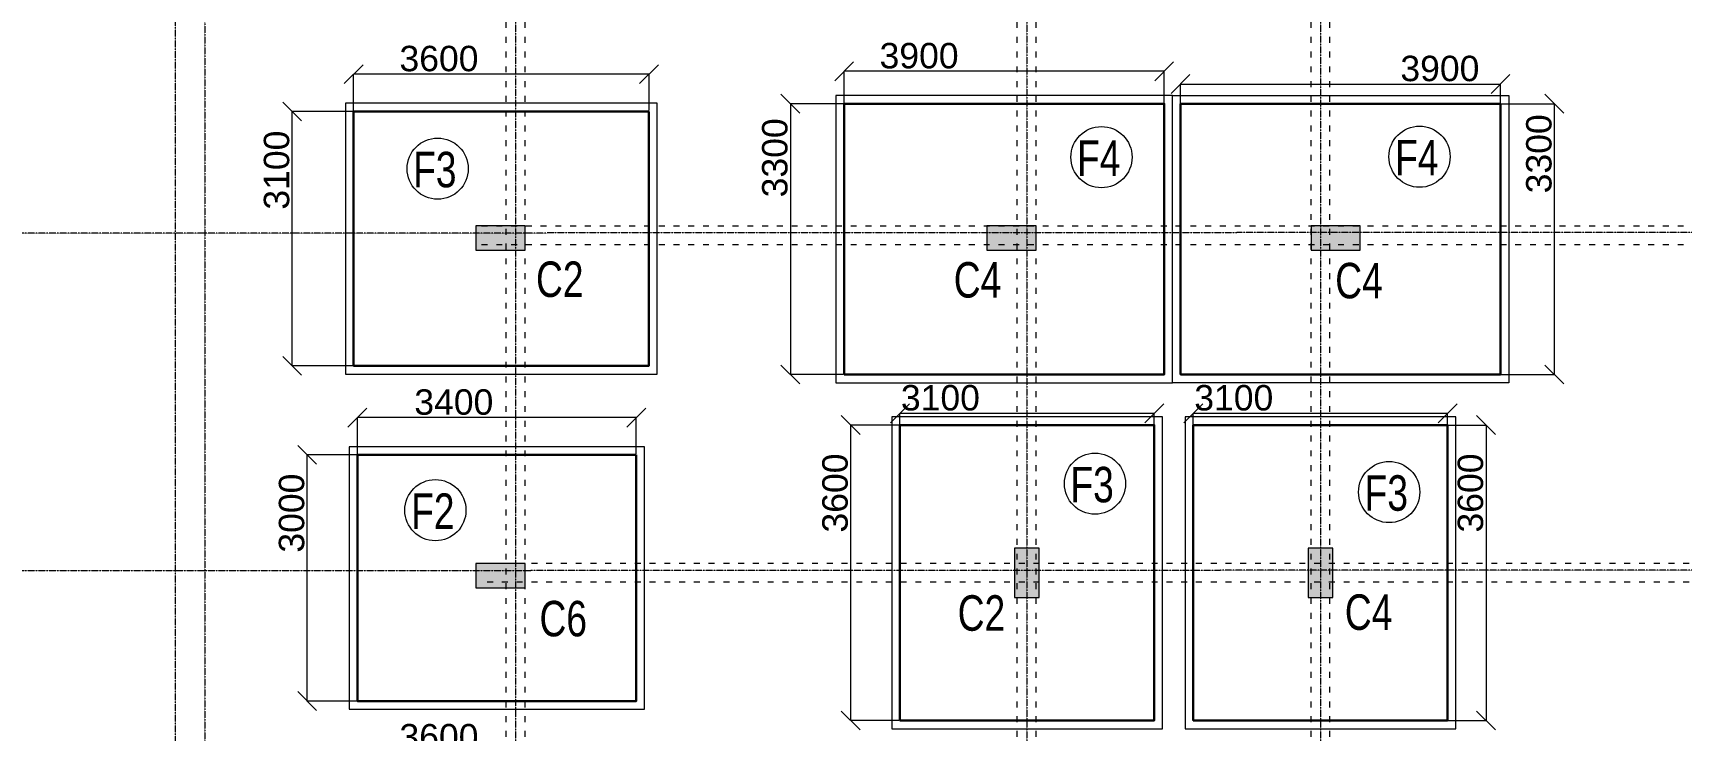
# Model space of a CAD drawing. Header units: inches. Extents: x 719368 to 9005052, y -3573818 to 446967.
# Drawn here: x 4516141 to 4536229, y -1766292 to -1757797 of the extents above; entities that cross this region are included whole.
import ezdxf

# ---------------------------------------------------------------- set-up
doc = ezdxf.new("R2010")
doc.units = ezdxf.units.IN
doc.header["$LTSCALE"] = 20
doc.header["$MEASUREMENT"] = 0
doc.header["$PDMODE"] = 3
doc.linetypes.add('ACAD_ISO03W100', pattern=[30, 12, -18])
doc.linetypes.add('CENTER', pattern=[2, 1.25, -0.25, 0.25, -0.25])
doc.layers.get('Defpoints').update_dxf_attribs({"lineweight": 25})
for name, color, linetype, lineweight in [('COL.FILL', 6, 'Continuous', 20), ('DIM', 7, 'Continuous', 13), ('FOOTING', 73, 'Continuous', 30), ('GRID', 202, 'CENTER', 5), ('HACHE', 6, 'Continuous', 9), ('HIDDEN', 181, 'ACAD_ISO03W100', 18), ('STAIR', 4, 'Continuous', 25)]:
    doc.layers.add(name, color=color, linetype=linetype, lineweight=lineweight)
doc.styles.add('BOLD', font='arial.ttf')
doc.styles.add('DIM SUMBI', font='arial.ttf')
doc.dimstyles.new('PL1', dxfattribs={"dimtxt": 275, "dimasz": 230, "dimexe": 0.18, "dimexo": 12, "dimgap": 30, "dimtad": 1, "dimjust": 1, "dimdec": 0, "dimzin": 0, "dimdsep": 46, "dimtxsty": 'BOLD', "dimblk": 'OBLIQUE', "dimcen": 0.09, "dimclrd": 256, "dimclre": 256, "dimadec": 0, "dimazin": 0, "dimtfac": 1, "dimtdec": 0, "dimtofl": 0, "dimtmove": 0, "dimatfit": 3, "dimfxl": 0, "dimtolj": 1, "dimtzin": 0, "dimlwd": -1, "dimlwe": -1, "dimarcsym": 0})

# ---------------------------------------------------------------- blocks, each defined once
blk = doc.blocks.new('_Oblique')
at = {"layer": 'STAIR', "color": 0, "lineweight": -2}
blk.add_line((-0.5, -0.5), (0.5, 0.5), dxfattribs=at)
blk = doc.blocks.new('*D522')
at = {"layer": 'Defpoints', "color": 0, "transparency": 16777216}
for p in [(4534029, -1758420), (4530129, -1758905), (4534029, -1758898)]:
    blk.add_point(p, dxfattribs=at)
at = {"layer": 'DIM', "transparency": 16777216}
for p, q in [((4530129, -1758893), (4530129, -1758420)), ((4530129, -1758420), (4534029, -1758420)), ((4534029, -1758886), (4534029, -1758420))]:
    blk.add_line(p, q, dxfattribs=at)
at = {"layer": 'DIM', "transparency": 16777216, "xscale": 230, "yscale": 230, "zscale": 230, "rotation": 180}
blk.add_blockref('_Oblique', (4530129, -1758420), dxfattribs=at)
at = {"layer": 'DIM', "transparency": 16777216, "xscale": 230, "yscale": 230, "zscale": 230}
blk.add_blockref('_Oblique', (4534029, -1758420), dxfattribs=at)
at = {"layer": 'DIM', "color": 0, "transparency": 16777216, "insert": (4533290, -1758232), "char_height": 310, "attachment_point": 5, "style": 'BOLD'}
blk.add_mtext('\\A1;3900', dxfattribs=at)
blk = doc.blocks.new('*D523')
at = {"layer": 'Defpoints', "color": 0, "transparency": 16777216}
for p in [(4533936, -1758659), (4534686, -1758659), (4533802, -1761959)]:
    blk.add_point(p, dxfattribs=at)
at = {"layer": 'DIM', "transparency": 16777216}
for p, q in [((4533948, -1758659), (4534686, -1758659)), ((4534686, -1761959), (4534686, -1758659)), ((4533814, -1761959), (4534686, -1761959))]:
    blk.add_line(p, q, dxfattribs=at)
at = {"layer": 'DIM', "transparency": 16777216, "xscale": 230, "yscale": 230, "zscale": 230}
for p, rotation in [((4534686, -1758659), 90), ((4534686, -1761959), 270)]:
    blk.add_blockref('_Oblique', p, dxfattribs=dict(at, rotation=rotation))
at = {"layer": 'DIM', "color": 0, "transparency": 16777216, "insert": (4534498, -1759270), "char_height": 310, "attachment_point": 5, "rotation": 90, "style": 'BOLD'}
blk.add_mtext('\\A1;3300', dxfattribs=at)
blk = doc.blocks.new('*D524')
at = {"layer": 'Defpoints', "color": 0, "transparency": 16777216}
for p in [(4526029, -1758659), (4525373, -1761959), (4526029, -1761959)]:
    blk.add_point(p, dxfattribs=at)
at = {"layer": 'DIM', "transparency": 16777216}
for p, q in [((4526017, -1758659), (4525373, -1758659)), ((4525373, -1758659), (4525373, -1761959)), ((4526017, -1761959), (4525373, -1761959))]:
    blk.add_line(p, q, dxfattribs=at)
at = {"layer": 'DIM', "transparency": 16777216, "xscale": 230, "yscale": 230, "zscale": 230}
for p, rotation in [((4525373, -1758659), 90), ((4525373, -1761959), 270)]:
    blk.add_blockref('_Oblique', p, dxfattribs=dict(at, rotation=rotation))
at = {"layer": 'DIM', "color": 0, "transparency": 16777216, "insert": (4525185, -1759319), "char_height": 310, "attachment_point": 5, "rotation": 90, "style": 'BOLD'}
blk.add_mtext('\\A1;3300', dxfattribs=at)
blk = doc.blocks.new('*D525')
at = {"layer": 'Defpoints', "color": 0, "transparency": 16777216}
for p in [(4526029, -1758264), (4526029, -1758898), (4529929, -1758905)]:
    blk.add_point(p, dxfattribs=at)
at = {"layer": 'DIM', "transparency": 16777216}
for p, q in [((4526029, -1758886), (4526029, -1758264)), ((4529929, -1758264), (4526029, -1758264)), ((4529929, -1758893), (4529929, -1758264))]:
    blk.add_line(p, q, dxfattribs=at)
at = {"layer": 'DIM', "transparency": 16777216, "xscale": 230, "yscale": 230, "zscale": 230, "rotation": 180}
blk.add_blockref('_Oblique', (4526029, -1758264), dxfattribs=at)
at = {"layer": 'DIM', "transparency": 16777216, "xscale": 230, "yscale": 230, "zscale": 230}
blk.add_blockref('_Oblique', (4529929, -1758264), dxfattribs=at)
at = {"layer": 'DIM', "color": 0, "transparency": 16777216, "insert": (4526942, -1758076), "char_height": 310, "attachment_point": 5, "style": 'BOLD'}
blk.add_mtext('\\A1;3900', dxfattribs=at)
blk = doc.blocks.new('*D528')
at = {"layer": 'Defpoints', "color": 0, "transparency": 16777216}
for p in [(4520050, -1758300), (4520050, -1758754), (4523650, -1758754)]:
    blk.add_point(p, dxfattribs=at)
at = {"layer": 'DIM', "transparency": 16777216}
for p, q in [((4520050, -1758742), (4520050, -1758299)), ((4523650, -1758300), (4520050, -1758300)), ((4523650, -1758742), (4523650, -1758299))]:
    blk.add_line(p, q, dxfattribs=at)
at = {"layer": 'DIM', "transparency": 16777216, "xscale": 230, "yscale": 230, "zscale": 230, "rotation": 180}
blk.add_blockref('_Oblique', (4520050, -1758300), dxfattribs=at)
at = {"layer": 'DIM', "transparency": 16777216, "xscale": 230, "yscale": 230, "zscale": 230}
blk.add_blockref('_Oblique', (4523650, -1758300), dxfattribs=at)
at = {"layer": 'DIM', "color": 0, "transparency": 16777216, "insert": (4521090, -1758111), "char_height": 310, "attachment_point": 5, "style": 'BOLD'}
blk.add_mtext('\\A1;3600', dxfattribs=at)
blk = doc.blocks.new('*D529')
at = {"layer": 'Defpoints', "color": 0, "transparency": 16777216}
for p in [(4519300, -1758754), (4520401, -1758754), (4520532, -1761854)]:
    blk.add_point(p, dxfattribs=at)
at = {"layer": 'DIM', "transparency": 16777216}
for p, q in [((4520389, -1758754), (4519300, -1758754)), ((4519300, -1761854), (4519300, -1758754)), ((4520520, -1761854), (4519300, -1761854))]:
    blk.add_line(p, q, dxfattribs=at)
at = {"layer": 'DIM', "transparency": 16777216, "xscale": 230, "yscale": 230, "zscale": 230}
for p, rotation in [((4519300, -1758754), 90), ((4519300, -1761854), 270)]:
    blk.add_blockref('_Oblique', p, dxfattribs=dict(at, rotation=rotation))
at = {"layer": 'DIM', "color": 0, "transparency": 16777216, "insert": (4519112, -1759469), "char_height": 310, "attachment_point": 5, "rotation": 90, "style": 'BOLD'}
blk.add_mtext('\\A1;3100', dxfattribs=at)
blk = doc.blocks.new('*D520')
at = {"layer": 'Defpoints', "color": 0, "transparency": 16777216}
for p in [(4532806, -1762576), (4533107, -1766176), (4533853, -1766176)]:
    blk.add_point(p, dxfattribs=at)
at = {"layer": 'DIM', "transparency": 16777216}
for p, q in [((4532818, -1762576), (4533853, -1762576)), ((4533853, -1762576), (4533853, -1766176)), ((4533119, -1766176), (4533853, -1766176))]:
    blk.add_line(p, q, dxfattribs=at)
at = {"layer": 'DIM', "transparency": 16777216, "xscale": 230, "yscale": 230, "zscale": 230}
for p, rotation in [((4533853, -1762576), 90), ((4533853, -1766176), 270)]:
    blk.add_blockref('_Oblique', p, dxfattribs=dict(at, rotation=rotation))
at = {"layer": 'DIM', "color": 0, "transparency": 16777216, "insert": (4533664, -1763404), "char_height": 310, "attachment_point": 5, "rotation": 90, "style": 'BOLD'}
blk.add_mtext('\\A1;3600', dxfattribs=at)
blk = doc.blocks.new('*D521')
at = {"layer": 'Defpoints', "color": 0, "transparency": 16777216}
for p in [(4530284, -1762433), (4530284, -1762814), (4533384, -1762822)]:
    blk.add_point(p, dxfattribs=at)
at = {"layer": 'DIM', "transparency": 16777216}
for p, q in [((4530284, -1762802), (4530284, -1762433)), ((4533384, -1762433), (4530284, -1762433)), ((4533384, -1762810), (4533384, -1762433))]:
    blk.add_line(p, q, dxfattribs=at)
at = {"layer": 'DIM', "transparency": 16777216, "xscale": 230, "yscale": 230, "zscale": 230, "rotation": 180}
blk.add_blockref('_Oblique', (4530284, -1762433), dxfattribs=at)
at = {"layer": 'DIM', "transparency": 16777216, "xscale": 230, "yscale": 230, "zscale": 230}
blk.add_blockref('_Oblique', (4533384, -1762433), dxfattribs=at)
at = {"layer": 'DIM', "color": 0, "transparency": 16777216, "insert": (4530778, -1762245), "char_height": 310, "attachment_point": 5, "style": 'BOLD'}
blk.add_mtext('\\A1;3100', dxfattribs=at)
blk = doc.blocks.new('*D505')
at = {"layer": 'Defpoints', "color": 0, "transparency": 16777216}
for p in [(4526709, -1762576), (4526107, -1766176), (4526709, -1766176)]:
    blk.add_point(p, dxfattribs=at)
at = {"layer": 'DIM', "transparency": 16777216}
for p, q in [((4526697, -1762576), (4526107, -1762576)), ((4526107, -1762576), (4526107, -1766176)), ((4526697, -1766176), (4526107, -1766176))]:
    blk.add_line(p, q, dxfattribs=at)
at = {"layer": 'DIM', "transparency": 16777216, "xscale": 230, "yscale": 230, "zscale": 230}
for p, rotation in [((4526107, -1762576), 90), ((4526107, -1766176), 270)]:
    blk.add_blockref('_Oblique', p, dxfattribs=dict(at, rotation=rotation))
at = {"layer": 'DIM', "color": 0, "transparency": 16777216, "insert": (4525919, -1763404), "char_height": 310, "attachment_point": 5, "rotation": 90, "style": 'BOLD'}
blk.add_mtext('\\A1;3600', dxfattribs=at)
blk = doc.blocks.new('*D506')
at = {"layer": 'Defpoints', "color": 0, "transparency": 16777216}
for p in [(4526709, -1762433), (4526709, -1762814), (4529809, -1762822)]:
    blk.add_point(p, dxfattribs=at)
at = {"layer": 'DIM', "transparency": 16777216}
for p, q in [((4526709, -1762802), (4526709, -1762433)), ((4529809, -1762433), (4526709, -1762433)), ((4529809, -1762810), (4529809, -1762433))]:
    blk.add_line(p, q, dxfattribs=at)
at = {"layer": 'DIM', "transparency": 16777216, "xscale": 230, "yscale": 230, "zscale": 230, "rotation": 180}
blk.add_blockref('_Oblique', (4526709, -1762433), dxfattribs=at)
at = {"layer": 'DIM', "transparency": 16777216, "xscale": 230, "yscale": 230, "zscale": 230}
blk.add_blockref('_Oblique', (4529809, -1762433), dxfattribs=at)
at = {"layer": 'DIM', "color": 0, "transparency": 16777216, "insert": (4527202, -1762245), "char_height": 310, "attachment_point": 5, "style": 'BOLD'}
blk.add_mtext('\\A1;3100', dxfattribs=at)
blk = doc.blocks.new('*D507')
at = {"layer": 'Defpoints', "color": 0, "transparency": 16777216}
for p in [(4520095, -1762485), (4520095, -1762939), (4523495, -1762939)]:
    blk.add_point(p, dxfattribs=at)
at = {"layer": 'DIM', "transparency": 16777216}
for p, q in [((4520095, -1762927), (4520095, -1762485)), ((4523495, -1762485), (4520095, -1762485)), ((4523495, -1762927), (4523495, -1762485))]:
    blk.add_line(p, q, dxfattribs=at)
at = {"layer": 'DIM', "transparency": 16777216, "xscale": 230, "yscale": 230, "zscale": 230, "rotation": 180}
blk.add_blockref('_Oblique', (4520095, -1762485), dxfattribs=at)
at = {"layer": 'DIM', "transparency": 16777216, "xscale": 230, "yscale": 230, "zscale": 230}
blk.add_blockref('_Oblique', (4523495, -1762485), dxfattribs=at)
at = {"layer": 'DIM', "color": 0, "transparency": 16777216, "insert": (4521271, -1762297), "char_height": 310, "attachment_point": 5, "style": 'BOLD'}
blk.add_mtext('\\A1;3400', dxfattribs=at)
blk = doc.blocks.new('*D508')
at = {"layer": 'Defpoints', "color": 0, "transparency": 16777216}
for p in [(4519483, -1762939), (4520896, -1762939), (4520510, -1765939)]:
    blk.add_point(p, dxfattribs=at)
at = {"layer": 'DIM', "transparency": 16777216}
for p, q in [((4520884, -1762939), (4519483, -1762939)), ((4519483, -1765939), (4519483, -1762939)), ((4520498, -1765939), (4519483, -1765939))]:
    blk.add_line(p, q, dxfattribs=at)
at = {"layer": 'DIM', "transparency": 16777216, "xscale": 230, "yscale": 230, "zscale": 230}
for p, rotation in [((4519483, -1762939), 90), ((4519483, -1765939), 270)]:
    blk.add_blockref('_Oblique', p, dxfattribs=dict(at, rotation=rotation))
at = {"layer": 'DIM', "color": 0, "transparency": 16777216, "insert": (4519295, -1763649), "char_height": 310, "attachment_point": 5, "rotation": 90, "style": 'BOLD'}
blk.add_mtext('\\A1;3000', dxfattribs=at)
blk = doc.blocks.new('*D515')
at = {"layer": 'Defpoints', "color": 0, "transparency": 16777216}
for p in [(4520050, -1766565), (4520050, -1767019), (4523650, -1767019)]:
    blk.add_point(p, dxfattribs=at)
at = {"layer": 'DIM', "transparency": 16777216}
for p, q in [((4520050, -1767007), (4520050, -1766564)), ((4523650, -1766565), (4520050, -1766565)), ((4523650, -1767007), (4523650, -1766564))]:
    blk.add_line(p, q, dxfattribs=at)
at = {"layer": 'DIM', "transparency": 16777216, "xscale": 230, "yscale": 230, "zscale": 230, "rotation": 180}
blk.add_blockref('_Oblique', (4520050, -1766565), dxfattribs=at)
at = {"layer": 'DIM', "transparency": 16777216, "xscale": 230, "yscale": 230, "zscale": 230}
blk.add_blockref('_Oblique', (4523650, -1766565), dxfattribs=at)
at = {"layer": 'DIM', "color": 0, "transparency": 16777216, "insert": (4521090, -1766376), "char_height": 310, "attachment_point": 5, "style": 'BOLD'}
blk.add_mtext('\\A1;3600', dxfattribs=at)

msp = doc.modelspace()

# ---------------------------------------------------------------- hatches: boundary and pattern name
at = {"layer": 'COL.FILL'}
for points in [[(4522139.2, -1760146.1), (4522139.2, -1760446.1), (4521539.2, -1760446.1), (4521539.2, -1760146.1)], [(4528369.2, -1760146.1), (4528369.2, -1760446.1), (4527769.2, -1760446.1), (4527769.2, -1760146.1)], [(4532319.2, -1760146.1), (4532319.2, -1760446.1), (4531719.2, -1760446.1), (4531719.2, -1760146.1)], [(4528404.2, -1764676.1), (4528104.2, -1764676.1), (4528104.2, -1764076.1), (4528404.2, -1764076.1)], [(4531984.2, -1764676.1), (4531684.2, -1764676.1), (4531684.2, -1764076.1), (4531984.2, -1764076.1)], [(4522139.2, -1764261.1), (4522139.2, -1764561.1), (4521539.2, -1764561.1), (4521539.2, -1764261.1)]]:
    msp.add_hatch(color=256, dxfattribs=at).paths.add_polyline_path(points)

# ---------------------------------------------------------------- linework, layer by layer
for points in [[(4522139.2, -1760446.1), (4522139.2, -1760146.1), (4521539.2, -1760146.1), (4521539.2, -1760446.1)], [(4528369.2, -1760446.1), (4528369.2, -1760146.1), (4527769.2, -1760146.1), (4527769.2, -1760446.1)], [(4532319.2, -1760446.1), (4532319.2, -1760146.1), (4531719.2, -1760146.1), (4531719.2, -1760446.1)], [(4528104.2, -1764676.1), (4528404.2, -1764676.1), (4528404.2, -1764076.1), (4528104.2, -1764076.1)], [(4531684.2, -1764676.1), (4531984.2, -1764676.1), (4531984.2, -1764076.1), (4531684.2, -1764076.1)], [(4522139.2, -1764561.1), (4522139.2, -1764261.1), (4521539.2, -1764261.1), (4521539.2, -1764561.1)]]:
    msp.add_lwpolyline(points, close=True, dxfattribs=at)
at = {"layer": 'DIM'}
for centre in [(4521074.2, -1759450.7), (4529165.1, -1759310.8), (4533041.8, -1759305.3), (4529085.9, -1763290), (4532671.7, -1763392.3), (4521046.5, -1763613.4)]:
    msp.add_circle(centre, 372.8, dxfattribs=at)
at = {"layer": 'FOOTING'}
for points in [[(4526029.3, -1758659.4), (4526029.3, -1761959.4), (4529929.3, -1761959.4), (4529929.3, -1758659.4)], [(4534029.3, -1758659.4), (4534029.3, -1761959.4), (4530129.3, -1761959.4), (4530129.3, -1758659.4)], [(4523649.7, -1758753.6), (4520049.7, -1758753.6), (4520049.7, -1761853.6), (4523649.7, -1761853.6)], [(4526708.6, -1762576.1), (4526708.6, -1766176.1), (4529808.6, -1766176.1), (4529808.6, -1762576.1)], [(4530284.2, -1762576.1), (4530284.2, -1766176.1), (4533384.2, -1766176.1), (4533384.2, -1762576.1)], [(4523495.5, -1762939.2), (4520095.5, -1762939.2), (4520095.5, -1765939.2), (4523495.5, -1765939.2)]]:
    msp.add_lwpolyline(points, close=True, dxfattribs=at)
at = {"layer": 'GRID', "lineweight": 18, "ltscale": 0.05}
for p, q in [((4522024.2, -1750326.2), (4522024.2, -1799128.2)), ((4528254.2, -1750326.2), (4528254.2, -1799128.2)), ((4531834.2, -1750326.2), (4531834.2, -1799128.2)), ((4517874.2, -1752033.1), (4517874.2, -1799128.2)), ((4518236.2, -1752022.4), (4518236.2, -1799128.2)), ((4540972, -1760226.1), (4468546.8, -1760261.1)), ((4540972, -1764341.1), (4468546.8, -1764376.1))]:
    msp.add_line(p, q, dxfattribs=at)
at = {"layer": 'HACHE'}
for points in [[(4523749.7, -1758653.6), (4519949.7, -1758653.6), (4519949.7, -1761953.6), (4523749.7, -1761953.6)], [(4525929.3, -1758559.4), (4525929.3, -1762059.4), (4530029.3, -1762059.4), (4530029.3, -1758559.4)], [(4534129.3, -1758559.4), (4534129.3, -1762059.4), (4530029.3, -1762059.4), (4530029.3, -1758559.4)], [(4526608.6, -1762476.1), (4526608.6, -1766276.1), (4529908.6, -1766276.1), (4529908.6, -1762476.1)], [(4530184.2, -1762476.1), (4530184.2, -1766276.1), (4533484.2, -1766276.1), (4533484.2, -1762476.1)], [(4523595.5, -1762839.2), (4519995.5, -1762839.2), (4519995.5, -1766039.2), (4523595.5, -1766039.2)]]:
    msp.add_lwpolyline(points, close=True, dxfattribs=at)
at = {"layer": 'HIDDEN', "linetype": 'ACAD_ISO03W100', "ltscale": 0.3}
for p, q in [((4528139.2, -1797516.1), (4528139.2, -1755669.1)), ((4531719.2, -1797516.1), (4531719.2, -1755669.1)), ((4531949.2, -1797516.1), (4531949.2, -1755669.1)), ((4521909.2, -1797516.1), (4521909.2, -1755961.1)), ((4522139.2, -1797516.1), (4522139.2, -1755961.1)), ((4521609.2, -1760146.1), (4537949.2, -1760146.1)), ((4521609.2, -1760376.1), (4537949.2, -1760376.1)), ((4537949.2, -1764261.1), (4521679.2, -1764261.1)), ((4537949.2, -1764491.1), (4521679.2, -1764491.1))]:
    msp.add_line(p, q, dxfattribs=at)
at = {"layer": 'HIDDEN', "ltscale": 0.3}
msp.add_line((4528369.2, -1797516.1), (4528369.2, -1755669.1), dxfattribs=at)

# ---------------------------------------------------------------- texts
at = {"layer": 'DIM', "style": 'DIM SUMBI', "width": 0.75}
for s, p in [('F4', (4528867.2, -1759538.4)), ('F4', (4532743.9, -1759532.8)), ('F3', (4520774.9, -1759678.2)), ('C2', (4522272.9, -1761014.6)), ('C4', (4527364.6, -1761022.1)), ('C4', (4532014.3, -1761031.4)), ('F3', (4528786.7, -1763517.6)), ('F3', (4532372.5, -1763619.9)), ('F2', (4520750.6, -1763841)), ('C6', (4522315.3, -1765150.7)), ('C2', (4527412.6, -1765082.2)), ('C4', (4532131.3, -1765071.7))]:
    msp.add_text(s, height=432.43, dxfattribs=at).set_placement(p)

# ---------------------------------------------------------------- dimensions: what is measured, and where the dimension line sits
at = {"layer": 'DIM'}
for base, p1, p2, angle, picture, middle in [((4526029.3, -1758264.4), (4529929.3, -1758905.4), (4526029.3, -1758897.6), 0, '*D525', (4526942.1, -1758264.4)), ((4520049.7, -1758299.6), (4523649.7, -1758753.6), (4520049.7, -1758753.6), 180, '*D528', (4521090, -1758299.6)), ((4534029.3, -1758420.4), (4530129.3, -1758905.4), (4534029.3, -1758897.6), 180, '*D522', (4533290.3, -1758420.4)), ((4519300, -1758753.6), (4520532.5, -1761853.6), (4520401.4, -1758753.6), 270, '*D529', (4519300, -1759469)), ((4525373.1, -1761959.4), (4526029.3, -1758659.4), (4526029.3, -1761959.4), 270, '*D524', (4525373.1, -1759319.4)), ((4534686.1, -1758659.4), (4533802, -1761959.4), (4533936.5, -1758659.4), 270, '*D523', (4534686.1, -1759269.9)), ((4520095.5, -1762485.2), (4523495.5, -1762939.2), (4520095.5, -1762939.2), 180, '*D507', (4521271.3, -1762485.2)), ((4526708.6, -1762433.3), (4529808.6, -1762822.1), (4526708.6, -1762814.3), 0, '*D506', (4527202.1, -1762433.3)), ((4530284.2, -1762433.3), (4533384.2, -1762822.1), (4530284.2, -1762814.3), 0, '*D521', (4530777.6, -1762433.3)), ((4526107.1, -1766176.1), (4526708.6, -1762576.1), (4526708.6, -1766176.1), 270, '*D505', (4526107.1, -1763404.5)), ((4533852.6, -1766176.1), (4532805.9, -1762576.1), (4533106.7, -1766176.1), 270, '*D520', (4533852.6, -1763404.5)), ((4519483.3, -1762939.2), (4520509.6, -1765939.2), (4520896.5, -1762939.2), 270, '*D508', (4519483.3, -1763649.2)), ((4520049.7, -1766564.6), (4523649.7, -1767018.6), (4520049.7, -1767018.6), 180, '*D515', (4521090, -1766564.6))]:
    dim = msp.add_linear_dim(base=base, p1=p1, p2=p2, angle=angle, dimstyle='PL1', override={"dimtxt": 310}, dxfattribs=at)
    dim.commit()
    dim.dimension.update_dxf_attribs({"geometry": picture, "text_midpoint": middle, "dimtype": 160})

doc.saveas('drawing.dxf')
